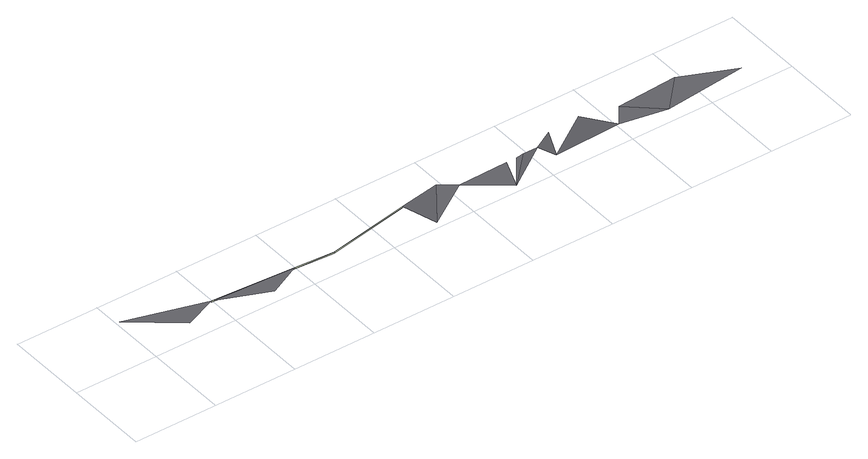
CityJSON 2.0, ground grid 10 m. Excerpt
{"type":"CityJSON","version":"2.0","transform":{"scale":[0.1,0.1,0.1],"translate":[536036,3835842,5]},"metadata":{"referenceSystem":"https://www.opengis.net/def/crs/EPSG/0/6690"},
"CityObjects":{
"road1":{"type":"Road","attributes":{"RoadStructureAttribute.sectionType":"1"},"geometry":[{"type":"MultiSurface","lod":"3","boundaries":[[[0,1,2]],[[0,3,4]],[[5,6,0]],[[0,6,3]],[[6,7,3]],[[7,8,3]],[[7,9,8]],[[9,7,10]],[[11,10,12]],[[11,12,13]],[[14,15,13]],[[16,17,14]],[[18,16,14]],[[19,18,20]],[[20,21,22]],[[23,24,21]],[[25,24,23]],[[25,23,26]]],"semantics":{"surfaces":[{"type":"TrafficArea","function":"2000"},{"type":"AuxiliaryTrafficArea","function":"2000"}],"values":[0,1,0,1,1,1,1,1,0,0,0,0,0,0,0,0,0,0]}}]}
},
"vertices":[
[98,38,10],[2,65,11],[59,22,10],[198,31,9],[98,38,8],[159,13,10],[198,31,11],[245,28,11],[245,28,9],[344,46,10],[344,46,12],[393,55,11],[358,6,10],[412,41,11],[458,6,11],[472,42,11],[494,43,11],[485,42,11],[513,44,10],[538,59,8],[520,22,11],[602,26,10],[578,62,8],[658,17,9],[620,50,9],[694,56,8],[757,27,9]
]}
